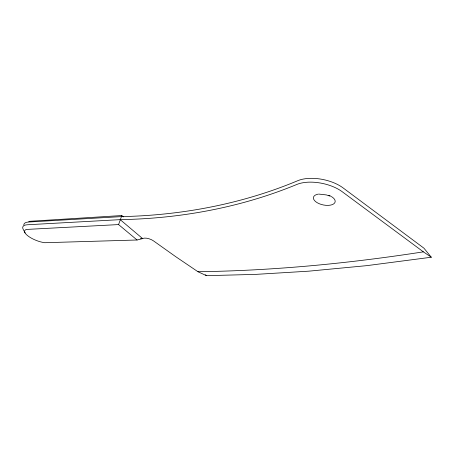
<?xml version="1.0" encoding="UTF-8"?>
<svg xmlns="http://www.w3.org/2000/svg" width="454" height="454" viewBox="0 0 454 454"><rect width="100%" height="100%" fill="white"/><g stroke="black" fill="none" stroke-linecap="round" stroke-linejoin="round"><path stroke-width="0.68" d="M23.835 225.042A17.558 6.033 21.3 0 1 28.557 222.029L121.275 216.615C181.645 215.383 242.044 204.022 297.841 180.664A30.571 15.113 11.8 0 1 343.111 187.928L423.94 248.19L431.3 257.231L366.804 265.641L308.788 271.169L255.727 274.381L206.474 275.674L197.961 271.725L175.885 256.788L153.486 240.875A6.912 2.656 18.4 0 0 142.63 238.594L137.068 240.001L118.579 224.577L121.82 215.537L123.431 216.91M431.3 257.231L423.372 251.851C348.786 263.433 273.461 270.709 197.961 271.725M121.82 215.537L29.714 221.297A14.341 4.977 21.4 0 0 28.733 221.813M423.372 251.851L342.276 191.77A30.645 15.005 11.9 0 0 296.91 184.426C240.995 207.506 180.556 218.59 120.191 219.645L27.416 224.764A17.593 5.981 21.3 0 0 23.341 229.593L25.101 232.97M118.579 224.577L26.309 229.446A14.42 4.852 21.2 0 0 28.568 236.381A14.42 4.852 21.2 0 0 44.804 242.714L137.068 240.001M140.507 238.668L142.63 238.594L120.191 219.645M319.071 194.108L326.398 194.936L329.933 196.066M205.452 274.766L206.474 275.674M331.272 196.486A11.089 5.42 11.7 0 1 331.919 204.754A11.089 5.42 11.7 0 1 315.74 201.718A11.089 5.42 11.7 0 1 318.447 194.074M328.827 195.328A11.089 5.42 11.7 0 1 330.699 196.173"/></g></svg>
